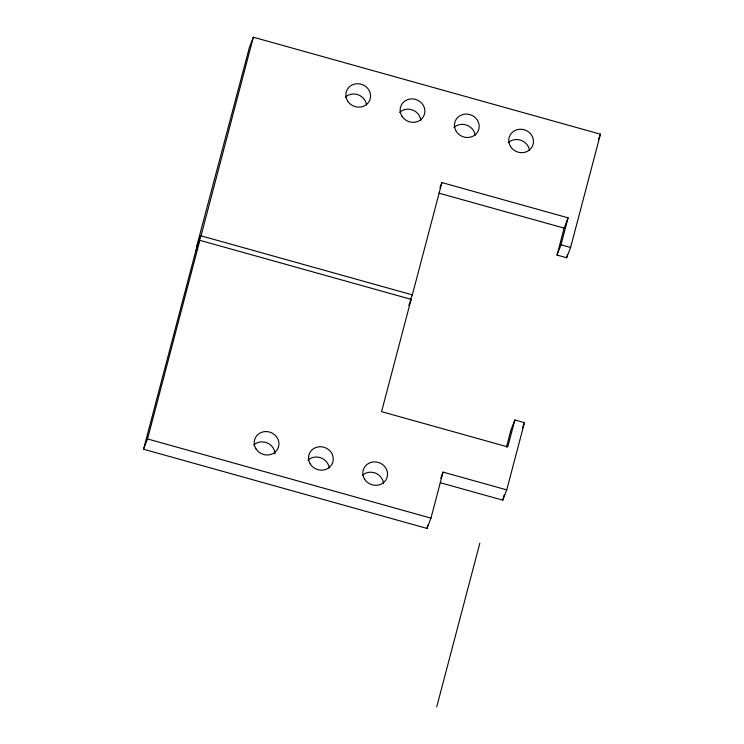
<?xml version="1.0" encoding="UTF-8"?>
<svg xmlns="http://www.w3.org/2000/svg" width="744" height="744" viewBox="0 0 744 744"><rect width="100%" height="100%" fill="white"/><g stroke="black" fill="none" stroke-linecap="round" stroke-linejoin="round"><path stroke-width="1.12" d="M143.555 449.227L195.877 250.598L199.848 240.312L147.526 438.941L143.555 449.227L426.991 528.426L430.962 518.14L443.089 472.096L506.748 489.887L524.455 422.648L514.848 419.96L510.877 430.246L506.441 447.088M441.908 182.578L412.334 294.866L200.731 235.746L196.769 246.032L249.389 47.486L253.351 37.2L600.445 134.19L570.601 247.464L566.63 257.75L557.024 255.071L564.129 228.12L568.091 217.834L441.908 182.578L439.927 187.721M253.351 37.2L201.029 235.82L197.058 246.115M195.877 250.598L199.55 240.238L411.144 299.358L381.57 411.646L507.752 446.912L514.848 419.96M426.991 528.426L427.884 525.059M436.737 706.8L479.834 543.194M557.024 255.071L560.995 244.785L568.091 217.834M440.234 482.698L502.777 500.173L504.246 494.565M566.63 257.75L567.523 254.392M410.344 300.009L412.334 294.866M408.763 305.533L411.144 299.358M440.708 478.271L443.089 472.096M598.455 139.333L600.445 134.19M522.474 427.791L524.455 422.648M502.777 500.173L506.748 489.887M439.062 193.17L564.129 228.12M560.995 244.785L570.601 247.464M147.526 438.941L430.962 518.14M508.226 142.718A12.481 11.606 21.1 0 1 521.144 140.346A12.481 11.606 21.1 0 1 529.449 150.558M399.621 112.372A12.481 11.606 21.1 0 1 412.539 110A12.481 11.606 21.1 0 1 420.844 120.212M345.318 97.194A12.481 11.606 21.1 0 1 358.236 94.823A12.481 11.606 21.1 0 1 366.541 105.034M362.3 475.388A12.481 11.606 21.1 0 1 375.209 473.017A12.481 11.606 21.1 0 1 383.513 483.219M307.988 460.211A12.481 11.606 21.1 0 1 320.906 457.839A12.481 11.606 21.1 0 1 329.211 468.05M453.924 127.55A12.481 11.606 21.1 0 1 466.841 125.169A12.481 11.606 21.1 0 1 475.146 135.38M253.685 445.042A12.481 11.606 21.1 0 1 267.105 442.866A12.481 11.606 21.1 0 1 274.973 453.896M510.542 146.522A12.481 11.606 21.1 0 0 531.96 147.107A12.481 11.606 21.1 0 0 520.874 129.242A12.481 11.606 21.1 0 0 510.542 146.522M456.23 131.344A12.481 11.606 21.1 0 0 477.648 131.93A12.481 11.606 21.1 0 0 466.562 114.065A12.481 11.606 21.1 0 0 456.23 131.344M310.294 464.014A12.481 11.606 21.1 0 0 331.722 464.591A12.481 11.606 21.1 0 0 320.627 446.735A12.481 11.606 21.1 0 0 310.294 464.014M347.625 100.998A12.481 11.606 21.1 0 0 369.043 101.584A12.481 11.606 21.1 0 0 357.957 83.719A12.481 11.606 21.1 0 0 347.625 100.998M364.607 479.192A12.481 11.606 21.1 0 0 386.024 479.768A12.481 11.606 21.1 0 0 374.939 461.903A12.481 11.606 21.1 0 0 364.607 479.192M401.927 116.176A12.481 11.606 21.1 0 0 423.345 116.752A12.481 11.606 21.1 0 0 412.26 98.887A12.481 11.606 21.1 0 0 401.927 116.176M255.992 448.837A12.481 11.606 21.1 0 0 277.41 449.423A12.481 11.606 21.1 0 0 266.324 431.557A12.481 11.606 21.1 0 0 255.992 448.837"/></g></svg>
